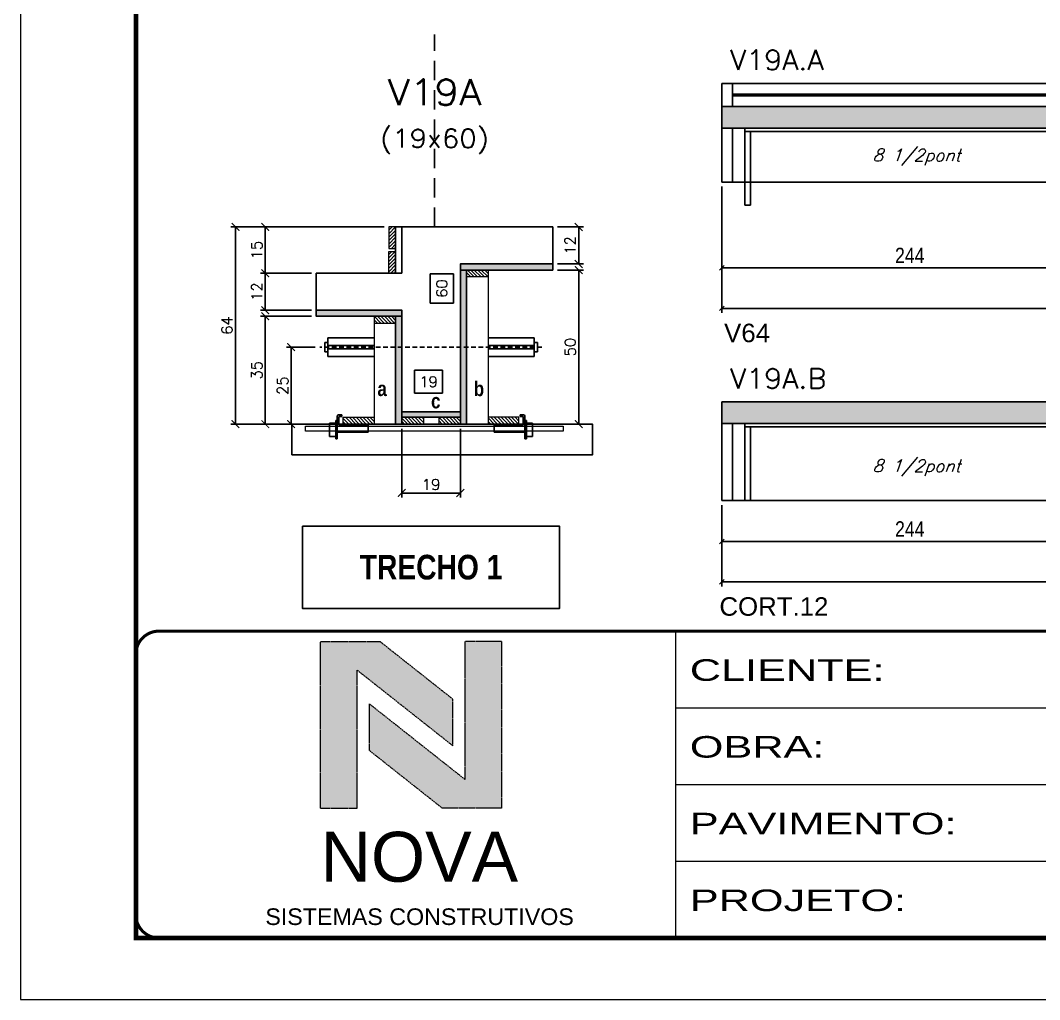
# Model space of a CAD drawing. Extents: x 0 to 6325, y 5574 to 19307.
# Drawn here: x 1585 to 2247, y 15911 to 16547 of the extents above; entities that cross this region are included whole.
import ezdxf
from ezdxf.enums import TextEntityAlignment as Align

# ---------------------------------------------------------------- set-up
doc = ezdxf.new("R2010")
doc.units = 0
for name, pattern in [('CONTINUO', [0]), ('DASHED', [0.75, 0.5, -0.25]), ('HIDDEN', [9.525, 6.35, -3.175])]:
    doc.linetypes.add(name, pattern=pattern)
for name, color, linetype in [('1', 1, 'Continuous'), ('5', 5, 'Continuous'), ('barrote', 251, 'Continuous'), ('COTA', 241, 'Continuous'), ('Cota Seção (2x)', 4, 'Continuous'), ('detalhes', 4, 'Continuous'), ('Hachura', 253, 'Continuous'), ('NOMENCLATURA', 7, 'Continuous'), ('Painéis', 200, 'Continuous'), ('presilha', 1, 'Continuous'), ('SARR_2.2x7', 40, 'Continuous'), ('SARR_3.5x7', 81, 'Continuous'), ('TENSOR', 3, 'Continuous'), ('texto', 7, 'Continuous'), ('Texto de Titulo', 7, 'Continuous'), ('Texto Qtd Sarr', 242, 'Continuous')]:
    doc.layers.add(name, color=color, linetype=linetype)
for name, color, linetype, lineweight in [('CARIMBO-LEGENDA', 75, 'Continuous', 15), ('CONCRETO', 251, 'Continuous', 25), ('Folhas', 255, 'Continuous', 9), ('Madeira', 126, 'Continuous', 18), ('SARRAFO DE PRESSAO', 251, 'DASHED', 9), ('SCO-___-LAJ', 2, 'Continuous', 0), ('Texto Seção', 7, 'Continuous', 15)]:
    doc.layers.add(name, color=color, linetype=linetype, lineweight=lineweight)
doc.styles.add('arial', font='arial.ttf')
doc.styles.add('COTA TECNICA', font='techl___.ttf', dxfattribs={"height": 10})
doc.styles.add('REGUA-120', font='ROMANS.shx', dxfattribs={"height": 15})
doc.styles.add('ROMANC', font='techb___.ttf', dxfattribs={"height": 2.5})
doc.styles.add('Romans', font='romans.shx')
doc.styles.get("Standard").update_dxf_attribs({"font": 'arial.ttf'})
doc.styles.add('TECNICA', font='techb___.ttf', dxfattribs={"height": 10})
doc.styles.add('Tecnologia', font='')
doc.styles.get('Tecnologia').set_extended_font_data('Forgotten Futurist')
doc.dimstyles.new('Cota Seção (2x)', dxfattribs={"dimtxt": 7, "dimasz": 5, "dimexe": 3, "dimexo": 3, "dimgap": 2, "dimtad": 3, "dimdec": 1, "dimlfac": 0.5, "dimzin": 12, "dimdsep": 46, "dimtxsty": 'Romans', "dimblk": 'ARCHTICK', "dimcen": 0, "dimclrd": 4, "dimclre": 4, "dimclrt": 1, "dimadec": 1, "dimazin": 3, "dimtfac": 1, "dimtdec": 1, "dimtmove": 0, "dimatfit": 3, "dimldrblk": 'OBLIQUE', "dimfxl": 1, "dimtolj": 1, "dimtzin": 12, "dimarcsym": 0})
doc.dimstyles.new('Cota Seção interna', dxfattribs={"dimtxt": 7, "dimasz": 6, "dimexe": 0.18, "dimexo": 2, "dimgap": -4, "dimtad": 3, "dimdec": 1, "dimlfac": 0.5, "dimzin": 12, "dimdsep": 46, "dimtxsty": 'Romans', "dimblk": 'ARCHTICK', "dimcen": 0.09, "dimse1": 1, "dimse2": 1, "dimsd1": 1, "dimsd2": 1, "dimclrd": 180, "dimclre": 5, "dimclrt": 1, "dimadec": 0, "dimazin": 3, "dimtfac": 1, "dimtdec": 1, "dimtofl": 0, "dimtmove": 0, "dimatfit": 3, "dimldrblk": 'ARCHTICK', "dimfxl": 1, "dimtolj": 1, "dimtzin": 0, "dimarcsym": 0})
doc.dimstyles.new('PAINEL', dxfattribs={"dimtxt": 10, "dimasz": 3, "dimexe": 3, "dimexo": 3, "dimgap": 3, "dimtad": 1, "dimdec": 1, "dimzin": 12, "dimdsep": 46, "dimtxsty": 'COTA TECNICA', "dimblk1": 'OBLIQUE', "dimblk2": 'OBLIQUE', "dimsah": 1, "dimcen": 0.9, "dimclrd": 4, "dimclre": 4, "dimclrt": 240, "dimadec": 1, "dimazin": 3, "dimtfac": 1, "dimtdec": 1, "dimtmove": 0, "dimatfit": 3, "dimfxl": 1, "dimtolj": 1, "dimtzin": 12, "dimarcsym": 0})
pattern_1 = [(315, (24789.2887, 8055.4236), (1.12253202, 1.12253202), [])]
pattern_2 = [(225, (-6478.9752, -6561.5528), (1.12253202, -1.12253202), [])]

# ---------------------------------------------------------------- blocks, each defined once
blk = doc.blocks.new('A$C64660E27')
at = {"layer": 'COTA', "true_color": 0x1a1a1a}
h = blk.add_hatch(color=250, dxfattribs=at)
h.dxf.hatch_style = 1
h.paths.add_polyline_path([(185.36, -11.63), (142.39, -11.63), (142.39, -131.63), (168.79, -131.63), (168.79, -32.18), (237.73, -86.68), (237.73, -53.03)])
at = {"layer": 'COTA'}
h = blk.add_hatch(color=20, dxfattribs=at)
h.dxf.hatch_style = 1
h.paths.add_polyline_path([(273.01, -11.43), (246.61, -11.43), (246.61, -111.07), (177.67, -56.57), (177.67, -90.22), (230.04, -131.63), (273.01, -131.63)])
for p, q in [((142.39, -131.63), (142.39, -11.63)), ((142.39, -11.63), (185.36, -11.63)), ((185.36, -11.63), (237.73, -53.03)), ((273.01, -11.43), (246.61, -11.43)), ((246.61, -111.07), (246.61, -11.43)), ((273.01, -11.43), (273.01, -131.63)), ((168.79, -32.18), (237.73, -86.68)), ((168.79, -131.63), (168.79, -32.18)), ((246.61, -111.07), (177.67, -56.57)), ((177.67, -90.22), (177.67, -56.57)), ((237.73, -86.68), (237.73, -53.03)), ((230.04, -131.63), (177.67, -90.22)), ((142.39, -131.63), (168.79, -131.63)), ((273.01, -131.63), (230.04, -131.63))]:
    blk.add_line(p, q)
at = {"layer": 'CARIMBO-LEGENDA', "color": 7, "linetype": 'Continuous', "ltscale": 100, "style": 'arial'}
blk.add_text('NOVA', height=36, dxfattribs=at).set_placement((142.39, -184.81))
at = {"layer": 'CARIMBO-LEGENDA', "color": 7, "linetype": 'Continuous', "style": 'arial'}
blk.add_text('SISTEMAS CONSTRUTIVOS', height=12, dxfattribs=at).set_placement((102.51, -216.03))
blk = doc.blocks.new('9999999999')
at = {"color": 30, "linetype": 'CONTINUO'}
for p, q in [((98564.56, 34230.21), (98564.56, 34429.45)), ((98564.56, 34379.64), (99583.98, 34379.64)), ((98564.56, 34329.83), (99487.98, 34329.83)), ((98564.56, 34280.02), (99487.98, 34280.02))]:
    blk.add_line(p, q, dxfattribs=at)
at = {"color": 30, "linetype": 'CONTINUO', "const_width": 2}
blk.add_lwpolyline([(99583.98, 34230.21), (99583.98, 34414.45, 0.414214), (99568.98, 34429.45), (98228.98, 34429.45, 0.414214), (98213.98, 34414.45), (98213.98, 34245.21, 0.414214), (98228.98, 34230.21), (99583.98, 34230.21)], format="xyb", dxfattribs=at)
at = {"layer": 'Folhas'}
blk.add_lwpolyline([(98138.98, 34190.21), (99623.98, 34190.21), (99623.98, 35240.21), (98138.98, 35240.21)], close=True, dxfattribs=at)
at = {"layer": 'Folhas', "color": 30, "const_width": 3}
blk.add_lwpolyline([(98213.98, 34230.21), (99583.98, 34230.21), (99583.98, 35200.21), (98213.98, 35200.21)], close=True, dxfattribs=at)
at = {"xscale": 0.9, "yscale": 0.9, "zscale": 0.9}
blk.add_blockref('A$C64660E27', (98205.77, 34433.07), dxfattribs=at)
at = {"layer": 'Folhas', "color": 7, "style": 'Tecnologia', "width": 1.5}
for s, p in [('CLIENTE:', (98573.65, 34397.17)), ('OBRA:', (98573.65, 34347.31)), ('PAVIMENTO:', (98573.65, 34297.5)), ('PROJETO:', (98573.65, 34247.69))]:
    blk.add_text(s, height=14, dxfattribs=at).set_placement(p)
blk = doc.blocks.new('titulo1')
at = {"layer": 'Defpoints', "color": 252, "linetype": 'HIDDEN', "ltscale": 2}
blk.add_line((0, 0), (0, 125), dxfattribs=at)
at = {"layer": 'Defpoints', "style": 'Romans', "oblique": 15}
blk.add_attdef('FOLHA', text='', height=10, dxfattribs=at).set_placement((0, 15.58), align=Align.MIDDLE_CENTER)
at = {"layer": 'Texto Qtd Sarr', "color": 3, "style": 'Romans', "oblique": 15}
for tag, height, p in [('TITULO', 17, (0, 71.45)), ('SEÇÃO', 12, (0, 41.55))]:
    blk.add_attdef(tag, text='', height=height, dxfattribs=at).set_placement(p, align=Align.MIDDLE_CENTER)
blk = doc.blocks.new('_ArchTick')
at = {"color": 0, "linetype": 'ByBlock', "const_width": 0.15}
blk.add_lwpolyline([(-0.5, -0.5), (0.5, 0.5)], dxfattribs=at)
blk = doc.blocks.new('*D3057')
at = {"layer": 'COTA', "color": 4, "lineweight": -2, "transparency": 16777216}
for p, q in [((1933.67, 16413.07), (1950.54, 16413.07)), ((1947.54, 16413.07), (1947.54, 16389.07)), ((1933.67, 16389.07), (1950.54, 16389.07))]:
    blk.add_line(p, q, dxfattribs=at)
at = {"layer": 'Defpoints', "color": 0, "transparency": 16777216}
for p in [(1930.67, 16413.07), (1930.67, 16389.07), (1947.54, 16389.07)]:
    blk.add_point(p, dxfattribs=at)
at = {"layer": 'COTA', "color": 4, "lineweight": -2, "transparency": 16777216, "xscale": 5, "yscale": 5, "zscale": 5}
for p, rotation in [((1947.54, 16413.07), 90), ((1947.54, 16389.07), 270)]:
    blk.add_blockref('_ArchTick', p, dxfattribs=dict(at, rotation=rotation))
at = {"layer": 'COTA', "color": 1, "transparency": 16777216, "insert": (1942.04, 16401.07), "char_height": 7, "attachment_point": 5, "rotation": 90, "style": 'Romans'}
blk.add_mtext('\\A1;12', dxfattribs=at)
blk = doc.blocks.new('_Oblique')
at = {"layer": '1', "color": 0, "lineweight": -2}
blk.add_line((-0.5, -0.5), (0.5, 0.5), dxfattribs=at)
blk = doc.blocks.new('*D3058')
at = {"layer": 'COTA', "color": 4, "lineweight": -2, "transparency": 16777216}
for p, q in [((1774.07, 16413.07), (1721.69, 16413.07)), ((1724.69, 16285.07), (1724.69, 16413.07)), ((1796.07, 16285.07), (1721.69, 16285.07))]:
    blk.add_line(p, q, dxfattribs=at)
at = {"layer": 'Defpoints', "color": 0, "transparency": 16777216}
for p in [(1724.69, 16413.07), (1777.07, 16413.07), (1799.07, 16285.07)]:
    blk.add_point(p, dxfattribs=at)
at = {"layer": 'COTA', "color": 4, "lineweight": -2, "transparency": 16777216, "xscale": 5, "yscale": 5, "zscale": 5}
for p, rotation in [((1724.69, 16413.07), 90), ((1724.69, 16285.07), 270)]:
    blk.add_blockref('_ArchTick', p, dxfattribs=dict(at, rotation=rotation))
at = {"layer": 'COTA', "color": 1, "transparency": 16777216, "insert": (1719.19, 16349.07), "char_height": 7, "attachment_point": 5, "rotation": 90, "style": 'Romans'}
blk.add_mtext('\\A1;64', dxfattribs=at)
blk = doc.blocks.new('*D3059')
at = {"layer": 'COTA', "color": 4, "lineweight": -2, "transparency": 16777216}
for p, q in [((1933.67, 16385.07), (1950.54, 16385.07)), ((1947.54, 16285.07), (1947.54, 16385.07)), ((1907.27, 16285.07), (1950.54, 16285.07))]:
    blk.add_line(p, q, dxfattribs=at)
at = {"layer": 'Defpoints', "color": 0, "transparency": 16777216}
for p in [(1930.67, 16385.07), (1947.54, 16385.07), (1904.27, 16285.07)]:
    blk.add_point(p, dxfattribs=at)
at = {"layer": 'COTA', "color": 4, "lineweight": -2, "transparency": 16777216, "xscale": 5, "yscale": 5, "zscale": 5}
for p, rotation in [((1947.54, 16385.07), 90), ((1947.54, 16285.07), 270)]:
    blk.add_blockref('_ArchTick', p, dxfattribs=dict(at, rotation=rotation))
at = {"layer": 'COTA', "color": 1, "transparency": 16777216, "insert": (1942.04, 16335.07), "char_height": 7, "attachment_point": 5, "rotation": 90, "style": 'Romans'}
blk.add_mtext('\\A1;50', dxfattribs=at)
blk = doc.blocks.new('*D3060')
at = {"layer": 'Cota Seção (2x)', "color": 180, "lineweight": -2, "transparency": 16777216}
for p, q in [((1866.17, 16382.57), (1851.17, 16382.57)), ((1851.17, 16382.57), (1851.17, 16363.57)), ((1866.17, 16363.57), (1866.17, 16382.57)), ((1851.17, 16363.57), (1866.17, 16363.57))]:
    blk.add_line(p, q, dxfattribs=at)
at = {"layer": 'Defpoints', "color": 0, "transparency": 16777216}
for p in [(1870.17, 16413.07), (1881.67, 16413.07), (1881.67, 16293.07)]:
    blk.add_point(p, dxfattribs=at)
at = {"layer": 'Cota Seção (2x)', "color": 1, "transparency": 16777216, "insert": (1858.67, 16373.07), "char_height": 7, "attachment_point": 5, "rotation": 90, "style": 'Romans'}
blk.add_mtext('\\A1;60', dxfattribs=at)
blk = doc.blocks.new('*D3061')
at = {"layer": 'COTA', "color": 4, "lineweight": -2, "transparency": 16777216}
for p, q in [((1774.07, 16383.07), (1741.01, 16383.07)), ((1744.01, 16383.07), (1744.01, 16359.07)), ((1774.07, 16359.07), (1741.01, 16359.07))]:
    blk.add_line(p, q, dxfattribs=at)
at = {"layer": 'Defpoints', "color": 0, "transparency": 16777216}
for p in [(1777.07, 16383.07), (1744.01, 16359.07), (1777.07, 16359.07)]:
    blk.add_point(p, dxfattribs=at)
at = {"layer": 'COTA', "color": 4, "lineweight": -2, "transparency": 16777216, "xscale": 5, "yscale": 5, "zscale": 5}
for p, rotation in [((1744.01, 16383.07), 90), ((1744.01, 16359.07), 270)]:
    blk.add_blockref('_ArchTick', p, dxfattribs=dict(at, rotation=rotation))
at = {"layer": 'COTA', "color": 1, "transparency": 16777216, "insert": (1738.51, 16371.07), "char_height": 7, "attachment_point": 5, "rotation": 90, "style": 'Romans'}
blk.add_mtext('\\A1;12', dxfattribs=at)
blk = doc.blocks.new('*D3062')
at = {"layer": 'COTA', "color": 4, "lineweight": -2, "transparency": 16777216}
for p, q in [((1774.07, 16355.07), (1741.01, 16355.07)), ((1744.01, 16355.07), (1744.01, 16285.07)), ((1796.07, 16285.07), (1741.01, 16285.07))]:
    blk.add_line(p, q, dxfattribs=at)
at = {"layer": 'Defpoints', "color": 0, "transparency": 16777216}
for p in [(1777.07, 16355.07), (1744.01, 16285.07), (1799.07, 16285.07)]:
    blk.add_point(p, dxfattribs=at)
at = {"layer": 'COTA', "color": 4, "lineweight": -2, "transparency": 16777216, "xscale": 5, "yscale": 5, "zscale": 5}
for p, rotation in [((1744.01, 16355.07), 90), ((1744.01, 16285.07), 270)]:
    blk.add_blockref('_ArchTick', p, dxfattribs=dict(at, rotation=rotation))
at = {"layer": 'COTA', "color": 1, "transparency": 16777216, "insert": (1738.51, 16320.07), "char_height": 7, "attachment_point": 5, "rotation": 90, "style": 'Romans'}
blk.add_mtext('\\A1;35', dxfattribs=at)
blk = doc.blocks.new('PRESILHA METÁLICA 1')
at = {"layer": 'presilha'}
for p, q in [((7.5, 10.64), (7.5, 19.86)), ((12, 21), (8.64, 21)), ((12, 21), (12, 19.5)), ((0, 13), (6, 13)), ((0, 13), (0, 0)), ((6, 15.5), (7.5, 15.5)), ((6, -2.5), (6, 15.5)), ((6, 13), (6, 0)), ((7.5, 15.5), (7.5, -2.5)), ((9, 11.57), (9, 18.93)), ((12, 19.5), (9.57, 19.5)), ((37.5, 11), (9.57, 11)), ((37.5, 11), (37.5, 4.1)), ((6, 0), (0, 0)), ((37.5, 4.1), (7.5, 4.1)), ((7.5, -2.5), (6, -2.5))]:
    blk.add_line(p, q, dxfattribs=at)
for centre, radius, start, end in [((8.64, 19.86), 1.14, 90, 180), ((9.57, 18.93), 0.57, 90, 180), ((9.57, 11.57), 0.57, 180, 270)]:
    blk.add_arc(centre, radius, start, end, dxfattribs=at)
blk = doc.blocks.new('*D3063')
at = {"layer": 'COTA', "color": 4, "lineweight": -2, "transparency": 16777216}
for p, q in [((1832.67, 16282.07), (1832.67, 16237.34)), ((1870.67, 16282.07), (1870.67, 16237.34)), ((1832.67, 16240.34), (1870.67, 16240.34))]:
    blk.add_line(p, q, dxfattribs=at)
at = {"layer": 'Defpoints', "color": 0, "transparency": 16777216}
for p in [(1832.67, 16285.07), (1870.67, 16285.07), (1870.67, 16240.34)]:
    blk.add_point(p, dxfattribs=at)
at = {"layer": 'COTA', "color": 4, "lineweight": -2, "transparency": 16777216, "xscale": 5, "yscale": 5, "zscale": 5, "rotation": 180}
blk.add_blockref('_ArchTick', (1832.67, 16240.34), dxfattribs=at)
at = {"layer": 'COTA', "color": 4, "lineweight": -2, "transparency": 16777216, "xscale": 5, "yscale": 5, "zscale": 5}
blk.add_blockref('_ArchTick', (1870.67, 16240.34), dxfattribs=at)
at = {"layer": 'COTA', "color": 1, "transparency": 16777216, "insert": (1851.67, 16245.84), "char_height": 7, "attachment_point": 5, "style": 'Romans'}
blk.add_mtext('\\A1;19', dxfattribs=at)
blk = doc.blocks.new('*D4232')
at = {"layer": 'COTA', "color": 4, "lineweight": -2, "transparency": 16777216}
for p, q in [((1776.37, 16335.04), (1757.81, 16335.04)), ((1760.81, 16335.04), (1760.81, 16285.07)), ((1776.37, 16285.07), (1757.81, 16285.07))]:
    blk.add_line(p, q, dxfattribs=at)
at = {"layer": 'Defpoints', "color": 0, "transparency": 16777216}
for p in [(1779.37, 16335.04), (1760.81, 16285.07), (1779.37, 16285.07)]:
    blk.add_point(p, dxfattribs=at)
at = {"layer": 'COTA', "color": 4, "lineweight": -2, "transparency": 16777216, "xscale": 5, "yscale": 5, "zscale": 5}
for p, rotation in [((1760.81, 16335.04), 90), ((1760.81, 16285.07), 270)]:
    blk.add_blockref('_ArchTick', p, dxfattribs=dict(at, rotation=rotation))
at = {"layer": 'COTA', "color": 1, "transparency": 16777216, "insert": (1755.31, 16310.05), "char_height": 7, "attachment_point": 5, "rotation": 90, "style": 'Romans'}
blk.add_mtext('\\A1;25', dxfattribs=at)
blk = doc.blocks.new('*D3064')
at = {"layer": 'Cota Seção (2x)', "color": 180, "lineweight": -2, "transparency": 16777216}
for p, q in [((1859.01, 16320.07), (1841.01, 16320.07)), ((1841.01, 16320.07), (1841.01, 16305.07)), ((1859.01, 16305.07), (1859.01, 16320.07)), ((1841.01, 16305.07), (1859.01, 16305.07))]:
    blk.add_line(p, q, dxfattribs=at)
at = {"layer": 'Defpoints', "color": 0, "transparency": 16777216}
for p in [(1870.67, 16301.07), (1832.67, 16285.07), (1870.67, 16285.07)]:
    blk.add_point(p, dxfattribs=at)
at = {"layer": 'Cota Seção (2x)', "color": 1, "transparency": 16777216, "insert": (1850.01, 16312.57), "char_height": 7, "attachment_point": 5, "style": 'Romans'}
blk.add_mtext('\\A1;19', dxfattribs=at)
blk = doc.blocks.new('*D4238')
at = {"layer": 'COTA', "color": 4, "lineweight": -2, "transparency": 16777216}
for p, q in [((1821.27, 16413.07), (1741.01, 16413.07)), ((1744.01, 16383.07), (1744.01, 16413.07)), ((1774.07, 16383.07), (1741.01, 16383.07))]:
    blk.add_line(p, q, dxfattribs=at)
at = {"layer": 'Defpoints', "color": 0, "transparency": 16777216}
for p in [(1744.01, 16413.07), (1824.27, 16413.07), (1777.07, 16383.07)]:
    blk.add_point(p, dxfattribs=at)
at = {"layer": 'COTA', "color": 4, "lineweight": -2, "transparency": 16777216, "xscale": 5, "yscale": 5, "zscale": 5}
for p, rotation in [((1744.01, 16413.07), 90), ((1744.01, 16383.07), 270)]:
    blk.add_blockref('_ArchTick', p, dxfattribs=dict(at, rotation=rotation))
at = {"layer": 'COTA', "color": 1, "transparency": 16777216, "insert": (1738.51, 16398.07), "char_height": 7, "attachment_point": 5, "rotation": 90, "style": 'Romans'}
blk.add_mtext('\\A1;15', dxfattribs=at)
blk = doc.blocks.new('*D3066')
at = {"layer": 'COTA', "color": 4, "linetype": 'ByBlock', "lineweight": -2, "transparency": 16777216}
for p, q in [((2040.49, 16439.25), (2040.49, 16383.49)), ((2284.49, 16424.25), (2284.49, 16383.49)), ((2040.49, 16386.49), (2284.49, 16386.49))]:
    blk.add_line(p, q, dxfattribs=at)
at = {"layer": 'Defpoints', "color": 0, "linetype": 'ByBlock', "transparency": 16777216}
for p in [(2040.49, 16442.25), (2284.49, 16427.25), (2284.49, 16386.49)]:
    blk.add_point(p, dxfattribs=at)
at = {"layer": 'COTA', "color": 4, "linetype": 'ByBlock', "lineweight": -2, "transparency": 16777216, "xscale": 3, "yscale": 3, "zscale": 3, "rotation": 180}
blk.add_blockref('_Oblique', (2040.49, 16386.49), dxfattribs=at)
at = {"layer": 'COTA', "color": 4, "linetype": 'ByBlock', "lineweight": -2, "transparency": 16777216, "xscale": 3, "yscale": 3, "zscale": 3}
blk.add_blockref('_Oblique', (2284.49, 16386.49), dxfattribs=at)
at = {"layer": 'COTA', "color": 240, "linetype": 'ByBlock', "transparency": 16777216, "insert": (2162.49, 16394.56), "char_height": 10, "attachment_point": 5, "style": 'COTA TECNICA'}
blk.add_mtext('\\A1;244', dxfattribs=at)
blk = doc.blocks.new('*D4239')
at = {"layer": 'COTA', "color": 4, "linetype": 'ByBlock', "lineweight": -2, "transparency": 16777216}
for p, q in [((2040.49, 16439.25), (2040.49, 16357.23)), ((2794.29, 16439.25), (2794.29, 16357.23)), ((2040.49, 16360.23), (2794.29, 16360.23))]:
    blk.add_line(p, q, dxfattribs=at)
at = {"layer": 'Defpoints', "color": 0, "linetype": 'ByBlock', "transparency": 16777216}
for p in [(2040.49, 16442.25), (2794.29, 16442.25), (2794.29, 16360.23)]:
    blk.add_point(p, dxfattribs=at)
at = {"layer": 'COTA', "color": 4, "linetype": 'ByBlock', "lineweight": -2, "transparency": 16777216, "xscale": 3, "yscale": 3, "zscale": 3, "rotation": 180}
blk.add_blockref('_Oblique', (2040.49, 16360.23), dxfattribs=at)
at = {"layer": 'COTA', "color": 4, "linetype": 'ByBlock', "lineweight": -2, "transparency": 16777216, "xscale": 3, "yscale": 3, "zscale": 3}
blk.add_blockref('_Oblique', (2794.29, 16360.23), dxfattribs=at)
at = {"layer": 'COTA', "color": 240, "linetype": 'ByBlock', "transparency": 16777216, "insert": (2417.39, 16368.47), "char_height": 10, "attachment_point": 5, "style": 'COTA TECNICA'}
blk.add_mtext('\\A1;753.8', dxfattribs=at)
blk = doc.blocks.new('*D3508')
at = {"layer": 'COTA', "color": 4, "linetype": 'ByBlock', "lineweight": -2, "transparency": 16777216}
for p, q in [((2040.49, 16232.43), (2040.49, 16205.89)), ((2284.49, 16232.43), (2284.49, 16205.89)), ((2040.49, 16208.89), (2284.49, 16208.89))]:
    blk.add_line(p, q, dxfattribs=at)
at = {"layer": 'Defpoints', "color": 0, "linetype": 'ByBlock', "transparency": 16777216}
for p in [(2040.49, 16235.43), (2284.49, 16235.43), (2284.49, 16208.89)]:
    blk.add_point(p, dxfattribs=at)
at = {"layer": 'COTA', "color": 4, "linetype": 'ByBlock', "lineweight": -2, "transparency": 16777216, "xscale": 3, "yscale": 3, "zscale": 3, "rotation": 180}
blk.add_blockref('_Oblique', (2040.49, 16208.89), dxfattribs=at)
at = {"layer": 'COTA', "color": 4, "linetype": 'ByBlock', "lineweight": -2, "transparency": 16777216, "xscale": 3, "yscale": 3, "zscale": 3}
blk.add_blockref('_Oblique', (2284.49, 16208.89), dxfattribs=at)
at = {"layer": 'COTA', "color": 240, "linetype": 'ByBlock', "transparency": 16777216, "insert": (2162.49, 16216.96), "char_height": 10, "attachment_point": 5, "style": 'COTA TECNICA'}
blk.add_mtext('\\A1;244', dxfattribs=at)
blk = doc.blocks.new('*D4567')
at = {"layer": 'COTA', "color": 4, "linetype": 'ByBlock', "lineweight": -2, "transparency": 16777216}
for p, q in [((2040.49, 16232.43), (2040.49, 16179.63)), ((2639.49, 16232.43), (2639.49, 16179.63)), ((2040.49, 16182.63), (2639.49, 16182.63))]:
    blk.add_line(p, q, dxfattribs=at)
at = {"layer": 'Defpoints', "color": 0, "linetype": 'ByBlock', "transparency": 16777216}
for p in [(2040.49, 16235.43), (2639.49, 16235.43), (2639.49, 16182.63)]:
    blk.add_point(p, dxfattribs=at)
at = {"layer": 'COTA', "color": 4, "linetype": 'ByBlock', "lineweight": -2, "transparency": 16777216, "xscale": 3, "yscale": 3, "zscale": 3, "rotation": 180}
blk.add_blockref('_Oblique', (2040.49, 16182.63), dxfattribs=at)
at = {"layer": 'COTA', "color": 4, "linetype": 'ByBlock', "lineweight": -2, "transparency": 16777216, "xscale": 3, "yscale": 3, "zscale": 3}
blk.add_blockref('_Oblique', (2639.49, 16182.63), dxfattribs=at)
at = {"layer": 'COTA', "color": 240, "linetype": 'ByBlock', "transparency": 16777216, "insert": (2339.99, 16190.77), "char_height": 10, "attachment_point": 5, "style": 'COTA TECNICA'}
blk.add_mtext('\\A1;599', dxfattribs=at)

msp = doc.modelspace()

# ---------------------------------------------------------------- hatches: boundary and pattern name
at = {"layer": 'COTA'}
h = msp.add_hatch(dxfattribs=at)
h.set_pattern_fill('AR-CONC', color=241, scale=0.03)
h.set_pattern_definition([(50, (-1616.669, 775.08), (5.4655401, -0.4781726), [0.5715, -6.2865]), (355, (-1616.669, 775.08), (-1.0573026, 5.7317054), [0.4572, -5.0292175]), (100.451445, (-1616.2135, 775.04), (4.4082374, 5.2535326), [0.4857003, -5.3427073]), (46.1842, (-1616.669, 776.604), (8.1323712, -1.2612698), [0.85725, -9.42975]), (96.63556, (-1615.991, 776.499), (7.122124, 7.4227837), [0.7285507, -8.0140682]), (351.18415, (-1616.669, 776.604), (7.122124, 7.4227837), [0.685799, -7.543792]), (21, (-1615.907, 776.223), (4.5484317, -3.067956), [0.5715, -6.2865]), (326, (-1615.907, 776.223), (1.8540609, 5.525639), [0.4572, -5.0292]), (71.451445, (-1615.528, 775.9673), (6.4024926, 2.457683), [0.4857003, -5.3426981]), (37.5, (-1616.669, 775.08), (0.0926581, 2.53665117), [0, -4.96824, 0, -5.1054, 0, -5.04825]), (7.5, (-1616.669, 775.08), (2.00458988, 3.00541724), [0, -2.91084, 0, -4.85394, 0, -1.92405]), (327.5, (-1618.3682, 775.08), (4.06771786, -0.17186232), [0, -1.905, 0, -5.9436, 0, -7.8867]), (317.5, (-1619.1302, 775.08), (4.44387544, 0.7627947), [0, -2.4765, 0, -3.94716, 0, -5.6007])])
h.paths.add_polyline_path([(2040.49, 16491.25), (2040.49, 16477.25), (2794.29, 16477.25), (2794.29, 16491.25)])
h = msp.add_hatch(dxfattribs=at)
h.set_pattern_fill('AR-CONC', color=241, scale=0.03)
h.set_pattern_definition([(50, (-1616.669, 788.438), (5.4655401, -0.4781726), [0.5715, -6.2865]), (355, (-1616.669, 788.438), (-1.0573026, 5.7317054), [0.4572, -5.0292175]), (100.451445, (-1616.2135, 788.398), (4.4082374, 5.2535326), [0.4857003, -5.3427073]), (46.1842, (-1616.669, 789.962), (8.1323712, -1.2612698), [0.85725, -9.42975]), (96.63556, (-1615.991, 789.857), (7.122124, 7.4227837), [0.7285507, -8.0140682]), (351.18415, (-1616.669, 789.962), (7.122124, 7.4227837), [0.685799, -7.543792]), (21, (-1615.907, 789.581), (4.5484317, -3.067956), [0.5715, -6.2865]), (326, (-1615.907, 789.581), (1.8540609, 5.525639), [0.4572, -5.0292]), (71.451445, (-1615.528, 789.3254), (6.4024926, 2.457683), [0.4857003, -5.3426981]), (37.5, (-1616.669, 788.438), (0.0926581, 2.53665117), [0, -4.96824, 0, -5.1054, 0, -5.04825]), (7.5, (-1616.669, 788.438), (2.00458988, 3.00541724), [0, -2.91084, 0, -4.85394, 0, -1.92405]), (327.5, (-1618.3682, 788.438), (4.06771786, -0.17186232), [0, -1.905, 0, -5.9436, 0, -7.8867]), (317.5, (-1619.1302, 788.438), (4.44387544, 0.7627947), [0, -2.4765, 0, -3.94716, 0, -5.6007])])
h.paths.add_polyline_path([(2669.49, 16285.43), (2835.29, 16285.43), (2835.29, 16299.43), (2040.49, 16299.43), (2040.49, 16285.43), (2639.49, 16285.43), (2639.49, 16235.43), (2669.49, 16235.43)])
at = {"layer": 'Hachura'}
h = msp.add_hatch(dxfattribs=at)
h.set_pattern_fill('ANSI31', color=256, scale=0.5, angle=180, style=0)
h.set_pattern_definition(pattern_2)
h.paths.add_polyline_path([(1824.27, 16399.07), (1828.67, 16399.07), (1828.67, 16413.07), (1824.27, 16413.07)])
h = msp.add_hatch(dxfattribs=at)
h.set_pattern_fill('ANSI31', color=256, scale=0.5, angle=180, style=0)
h.set_pattern_definition(pattern_2)
h.paths.add_polyline_path([(1824.27, 16397.07), (1828.67, 16397.07), (1828.67, 16383.07), (1824.27, 16383.07)])
h = msp.add_hatch(color=256, dxfattribs=at)
h.dxf.hatch_style = 1
h.paths.add_polyline_path([(1930.67, 16385.07), (1930.67, 16389.07), (1870.67, 16389.07), (1870.67, 16385.07)])
h = msp.add_hatch(color=256, dxfattribs=at)
h.dxf.hatch_style = 1
h.paths.add_polyline_path([(1874.67, 16385.07), (1870.67, 16385.07), (1870.67, 16285.07), (1874.67, 16285.07)])
h = msp.add_hatch(dxfattribs=at)
h.set_pattern_fill('ANSI31', color=256, scale=0.5, angle=270, style=0)
h.set_pattern_definition([(315, (24789.2887, 8077.4236), (1.12253202, 1.12253202), [])])
h.paths.add_polyline_path([(1874.67, 16380.67), (1874.67, 16385.07), (1888.67, 16385.07), (1888.67, 16380.67)])
h = msp.add_hatch(color=256, dxfattribs=at)
h.dxf.hatch_style = 1
h.paths.add_polyline_path([(1832.67, 16355.07), (1832.67, 16359.07), (1777.07, 16359.07), (1777.07, 16355.07)])
h = msp.add_hatch(dxfattribs=at)
h.set_pattern_fill('ANSI31', color=256, scale=0.5, angle=270, style=0)
h.set_pattern_definition([(315, (24789.2887, 8047.4236), (1.12253202, 1.12253202), [])])
h.paths.add_polyline_path([(1828.67, 16350.67), (1828.67, 16355.07), (1814.67, 16355.07), (1814.67, 16350.67)])
h = msp.add_hatch(color=256, dxfattribs=at)
h.dxf.hatch_style = 1
h.paths.add_polyline_path([(1828.67, 16355.07), (1832.67, 16355.07), (1832.67, 16285.07), (1828.67, 16285.07)])
h = msp.add_hatch(dxfattribs=at)
h.set_pattern_fill('ANSI31', color=256, scale=0.5, angle=270, style=0)
h.set_pattern_definition([(315, (24789.2887, 8055.4236), (1.12253202, 1.12253202), [])])
h.paths.add_polyline_path([(1794.67, 16285.07), (1794.67, 16289.47), (1814.67, 16289.47), (1814.67, 16285.07)])
h = msp.add_hatch(color=256, dxfattribs=at)
h.dxf.hatch_style = 1
h.paths.add_polyline_path([(1870.67, 16289.47), (1870.67, 16293.07), (1832.67, 16293.07), (1832.67, 16289.47)])
h = msp.add_hatch(dxfattribs=at)
h.set_pattern_fill('ANSI31', color=256, scale=0.5, angle=270, style=0)
h.set_pattern_definition(pattern_1)
h.paths.add_polyline_path([(1832.67, 16285.07), (1832.67, 16289.47), (1846.67, 16289.47), (1846.67, 16285.07)])
h = msp.add_hatch(dxfattribs=at)
h.set_pattern_fill('ANSI31', color=256, scale=0.5, angle=270, style=0)
h.set_pattern_definition(pattern_1)
h.paths.add_polyline_path([(1870.67, 16285.07), (1870.67, 16289.47), (1856.67, 16289.47), (1856.67, 16285.07)])
h = msp.add_hatch(dxfattribs=at)
h.set_pattern_fill('ANSI31', color=256, scale=0.5, angle=270, style=0)
h.set_pattern_definition(pattern_1)
h.paths.add_polyline_path([(1908.67, 16285.07), (1908.67, 16289.47), (1888.67, 16289.47), (1888.67, 16285.07)])

# ---------------------------------------------------------------- linework, layer by layer
at = {"ltscale": 3}
for p, q in [((1784.67, 16341.04), (1784.67, 16329.04)), ((1784.67, 16341.04), (1814.67, 16341.04)), ((1918.67, 16341.04), (1888.67, 16341.04)), ((1918.67, 16341.04), (1918.67, 16329.04)), ((1782.67, 16338.04), (1782.67, 16332.04)), ((1782.67, 16338.04), (1784.67, 16338.04)), ((1814.67, 16336.04), (1784.67, 16336.04)), ((1814.67, 16334.04), (1784.67, 16334.04)), ((1888.67, 16336.04), (1918.67, 16336.04)), ((1888.67, 16334.04), (1918.67, 16334.04)), ((1918.67, 16338.04), (1920.67, 16338.04)), ((1920.67, 16338.04), (1920.67, 16332.04)), ((1784.67, 16332.04), (1782.67, 16332.04)), ((1784.67, 16329.04), (1814.67, 16329.04)), ((1918.67, 16329.04), (1888.67, 16329.04)), ((1918.67, 16332.04), (1920.67, 16332.04))]:
    msp.add_line(p, q, dxfattribs=at)
at = {"layer": 'barrote'}
msp.add_lwpolyline([(1761.21, 16265.07), (1956.4, 16265.07), (1956.4, 16285.07), (1761.21, 16285.07)], close=True, dxfattribs=at)
at = {"layer": 'CONCRETO'}
for p, q in [((1828.67, 16413.07), (1930.67, 16413.07)), ((1930.67, 16413.07), (1930.67, 16389.07)), ((1930.67, 16389.07), (1870.67, 16389.07)), ((1870.67, 16389.07), (1870.67, 16293.07)), ((1777.07, 16359.07), (1777.07, 16383.07)), ((1832.67, 16383.07), (1777.07, 16383.07)), ((1832.67, 16359.07), (1777.07, 16359.07)), ((1832.67, 16293.07), (1832.67, 16359.07)), ((1870.67, 16293.07), (1832.67, 16293.07))]:
    msp.add_line(p, q, dxfattribs=at)
at = {"layer": 'COTA'}
for p, q in [((2040.49, 16477.25), (2040.49, 16491.25)), ((2058.99, 16427.25), (2055.49, 16427.25)), ((2040.49, 16285.43), (2040.49, 16299.43)), ((2835.29, 16299.43), (2040.49, 16299.43))]:
    msp.add_line(p, q, dxfattribs=at)
msp.add_lwpolyline([(1768.28, 16218.91), (1935.06, 16218.91), (1935.06, 16165.25), (1768.28, 16165.25)], close=True, dxfattribs=at)
at = {"layer": 'Madeira'}
for points in [[(1824.27, 16399.07), (1828.67, 16399.07), (1828.67, 16413.07), (1824.27, 16413.07)], [(1824.27, 16397.07), (1828.67, 16397.07), (1828.67, 16383.07), (1824.27, 16383.07)], [(1874.67, 16380.67), (1874.67, 16385.07), (1888.67, 16385.07), (1888.67, 16380.67)], [(1874.67, 16385.07), (1888.67, 16385.07), (1888.67, 16285.07), (1874.67, 16285.07)], [(1828.67, 16350.67), (1828.67, 16355.07), (1814.67, 16355.07), (1814.67, 16350.67)], [(1828.67, 16355.07), (1814.67, 16355.07), (1814.67, 16285.07), (1828.67, 16285.07)], [(1794.67, 16285.07), (1794.67, 16289.47), (1814.67, 16289.47), (1814.67, 16285.07)], [(1832.67, 16285.07), (1832.67, 16289.47), (1846.67, 16289.47), (1846.67, 16285.07)], [(1870.67, 16285.07), (1870.67, 16289.47), (1856.67, 16289.47), (1856.67, 16285.07)], [(1908.67, 16285.07), (1908.67, 16289.47), (1888.67, 16289.47), (1888.67, 16285.07)]]:
    msp.add_lwpolyline(points, close=True, dxfattribs=at)
at = {"layer": 'Painéis', "linetype": 'ByBlock'}
for p, q in [((2040.49, 16506.25), (2794.29, 16506.25)), ((2040.49, 16491.25), (2040.49, 16506.25)), ((2040.49, 16491.25), (2794.29, 16491.25)), ((2040.49, 16477.25), (2794.29, 16477.25)), ((2040.49, 16442.25), (2040.49, 16477.25)), ((2040.49, 16442.25), (2794.29, 16442.25)), ((2040.49, 16285.43), (2639.49, 16285.43)), ((2040.49, 16235.43), (2040.49, 16285.43)), ((2040.49, 16235.43), (2639.49, 16235.43))]:
    msp.add_line(p, q, dxfattribs=at)
at = {"layer": 'Painéis'}
for points in [[(1828.67, 16383.07), (1832.67, 16383.07), (1832.67, 16413.07), (1828.67, 16413.07)], [(1930.67, 16385.07), (1930.67, 16389.07), (1870.67, 16389.07), (1870.67, 16385.07)], [(1874.67, 16385.07), (1870.67, 16385.07), (1870.67, 16285.07), (1874.67, 16285.07)], [(1832.67, 16355.07), (1832.67, 16359.07), (1777.07, 16359.07), (1777.07, 16355.07)], [(1828.67, 16355.07), (1832.67, 16355.07), (1832.67, 16285.07), (1828.67, 16285.07)], [(1870.67, 16289.47), (1870.67, 16293.07), (1832.67, 16293.07), (1832.67, 16289.47)]]:
    msp.add_lwpolyline(points, close=True, dxfattribs=at)
at = {"layer": 'SARR_2.2x7', "linetype": 'Continuous'}
for p, q in [((2047.49, 16491.25), (2047.49, 16506.25)), ((2047.49, 16499.25), (2284.49, 16499.25)), ((2047.49, 16498.25), (2284.49, 16498.25)), ((2047.49, 16442.25), (2047.49, 16477.25)), ((2055.49, 16475.05), (2284.49, 16475.05)), ((2047.49, 16235.43), (2047.49, 16285.43)), ((2055.49, 16283.23), (2284.49, 16283.23))]:
    msp.add_line(p, q, dxfattribs=at)
at = {"layer": 'SARR_3.5x7'}
for p, q in [((2055.49, 16477.25), (2055.49, 16427.25)), ((2058.99, 16475.05), (2058.99, 16427.25)), ((2055.49, 16285.43), (2055.49, 16235.43)), ((2058.99, 16283.23), (2058.99, 16235.43)), ((2055.49, 16235.43), (2058.99, 16235.43))]:
    msp.add_line(p, q, dxfattribs=at)
at = {"layer": 'SCO-___-LAJ', "color": 1}
msp.add_lwpolyline([(1770.22, 16283.73), (1937.52, 16283.73), (1937.52, 16280.53), (1770.22, 16280.53)], close=True, dxfattribs=at)
at = {"layer": 'TENSOR', "linetype": 'HIDDEN', "ltscale": 0.5}
msp.add_line((1923.67, 16335.04), (1779.37, 16335.04), dxfattribs=at)

# ---------------------------------------------------------------- block references
at = {"layer": 'presilha', "yscale": 0.6666666666666666, "zscale": 0.6666666666666666}
for p, xscale in [((1785.8, 16277.1), 0.6666666666666666), ((1917.54, 16277.1), -0.6666666666666666)]:
    msp.add_blockref('PRESILHA METÁLICA 1', p, dxfattribs=dict(at, xscale=xscale))
at = {"layer": 'SARRAFO DE PRESSAO', "color": 6, "linetype": 'ByBlock'}
msp.add_blockref('9999999999', (-96553.98, -18278.78), dxfattribs=at)
at = {"layer": 'Texto Seção'}
ref = msp.add_blockref('titulo1', (1853.87, 16413.07), dxfattribs=at)
ref.add_attrib('TITULO', 'V19A', dxfattribs={"layer": 'Texto de Titulo', "color": 7, "height": 17, "style": 'Romans', "width": 1.1}).set_placement((1853.87, 16500.57), align=Align.MIDDLE_CENTER)
ref.add_attrib('SEÇÃO', '(19x60)', dxfattribs={"layer": 'Texto de Titulo', "color": 7, "height": 12, "style": 'Romans', "width": 1.1}).set_placement((1853.87, 16470.57), align=Align.MIDDLE_CENTER)

# ---------------------------------------------------------------- texts
at = {"layer": '5', "linetype": 'Continuous'}
for s, p in [('V64', (2041.94, 16338.26)), ('CORT.12', (2038.89, 16160.66))]:
    msp.add_text(s, height=12, rotation=0.00004, dxfattribs=at).set_placement(p)
at = {"layer": 'detalhes', "style": 'TECNICA'}
for s, p in [('a', (1816.84, 16303.27)), ('b', (1879.38, 16303.26)), ('c', (1851.65, 16295.3))]:
    msp.add_text(s, height=9.6, dxfattribs=at).set_placement(p)
at = {"layer": 'NOMENCLATURA', "color": 2, "insert": (1851.67, 16192.08), "char_height": 16, "attachment_point": 5, "style": 'ROMANC'}
msp.add_mtext('TRECHO 1', dxfattribs=at)
at = {"layer": 'texto', "color": 2, "char_height": 8, "attachment_point": 5, "style": 'Romans'}
for insert in [(2166.85, 16458.37), (2166.85, 16256.65)]:
    msp.add_mtext('{\\Q19;\\C256;8 1/2pont}', dxfattribs=dict(at, insert=insert))
at = {"layer": 'Texto Seção', "style": 'REGUA-120', "width": 1.05}
for s, p in [('V19A.A', (2045.72, 16514.99)), ('V19A.B', (2045.72, 16308.16))]:
    msp.add_text(s, height=13, dxfattribs=at).set_placement(p)

# ---------------------------------------------------------------- dimensions: what is measured, and where the dimension line sits
at = {"layer": 'COTA', "linetype": 'ByBlock'}
for base, p1, p2, picture, middle in [((2284.49, 16386.49), (2040.49, 16442.25), (2284.49, 16427.25), '*D3066', (2162.49, 16394.56)), ((2794.29, 16360.23), (2040.49, 16442.25), (2794.29, 16442.25), '*D4239', (2417.39, 16368.47)), ((2284.49, 16208.89), (2040.49, 16235.43), (2284.49, 16235.43), '*D3508', (2162.49, 16216.96)), ((2639.49, 16182.63), (2040.49, 16235.43), (2639.49, 16235.43), '*D4567', (2339.99, 16190.77))]:
    dim = msp.add_linear_dim(base=base, p1=p1, p2=p2, dimstyle='PAINEL', dxfattribs=at)
    dim.commit()
    dim.dimension.update_dxf_attribs({"geometry": picture, "text_midpoint": middle})
at = {"layer": 'COTA'}
for base, p1, p2, picture, middle in [((1724.69, 16413.07), (1799.07, 16285.07), (1777.07, 16413.07), '*D3058', (1719.19, 16349.07)), ((1744.01, 16413.07), (1777.07, 16383.07), (1824.27, 16413.07), '*D4238', (1738.51, 16398.07)), ((1947.54, 16389.07), (1930.67, 16413.07), (1930.67, 16389.07), '*D3057', (1942.04, 16401.07)), ((1947.54, 16385.07), (1904.27, 16285.07), (1930.67, 16385.07), '*D3059', (1942.04, 16335.07)), ((1744.01, 16359.07), (1777.07, 16383.07), (1777.07, 16359.07), '*D3061', (1738.51, 16371.07)), ((1744.01, 16285.07), (1777.07, 16355.07), (1799.07, 16285.07), '*D3062', (1738.51, 16320.07)), ((1760.81, 16285.07), (1779.37, 16335.04), (1779.37, 16285.07), '*D4232', (1755.31, 16310.05))]:
    dim = msp.add_linear_dim(base=base, p1=p1, p2=p2, angle=90, dimstyle='Cota Seção (2x)', dxfattribs=at)
    dim.commit()
    dim.dimension.update_dxf_attribs({"geometry": picture, "text_midpoint": middle})
dim = msp.add_linear_dim(base=(1870.67, 16240.34), p1=(1832.67, 16285.07), p2=(1870.67, 16285.07), dimstyle='Cota Seção (2x)', dxfattribs=at)
dim.commit()
dim.dimension.update_dxf_attribs({"geometry": '*D3063', "text_midpoint": (1851.67, 16245.84)})
at = {"layer": 'Cota Seção (2x)'}
dim = msp.add_linear_dim(base=(1870.17, 16413.07), p1=(1881.67, 16293.07), p2=(1881.67, 16413.07), angle=90, dimstyle='Cota Seção interna', dxfattribs=at)
dim.commit()
dim.dimension.update_dxf_attribs({"geometry": '*D3060', "text_midpoint": (1870.17, 16373.07), "dimtype": 160})
dim = msp.add_linear_dim(base=(1870.67, 16301.07), p1=(1832.67, 16285.07), p2=(1870.67, 16285.07), dimstyle='Cota Seção interna', dxfattribs=at)
dim.commit()
dim.dimension.update_dxf_attribs({"geometry": '*D3064', "text_midpoint": (1850.01, 16301.07), "dimtype": 160})

doc.saveas('drawing.dxf')
